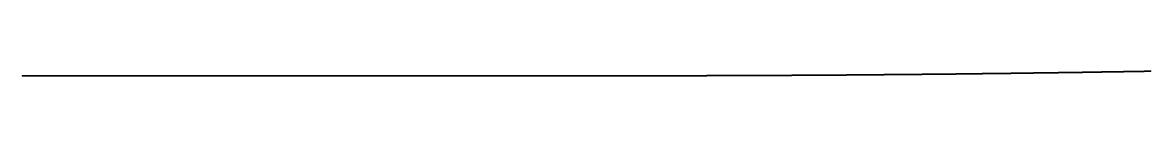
# Model space of a CAD drawing. Header units: metres. Extents: x 0 to 360, y -1 to 0.
# Drawn here: x 315 to 337.49, y -0.72 to -0.63 of the extents above; entities that cross this region are included whole.
import ezdxf

# ---------------------------------------------------------------- set-up
doc = ezdxf.new("R2010")
doc.units = ezdxf.units.M

msp = doc.modelspace()

# ---------------------------------------------------------------- linework, layer by layer
for p in [(334.445, -0.675), (334.455, -0.675), (334.465, -0.675), (334.475, -0.674), (334.485, -0.674), (334.495, -0.674), (334.505, -0.674), (334.515, -0.674), (334.525, -0.674), (334.535, -0.674), (334.545, -0.674), (334.555, -0.673), (334.565, -0.673), (334.575, -0.673), (334.585, -0.673), (334.595, -0.673), (334.605, -0.673), (334.615, -0.673), (334.625, -0.673), (334.635, -0.672), (334.645, -0.672), (334.655, -0.672), (334.665, -0.672), (334.675, -0.672), (334.685, -0.672), (334.695, -0.672), (334.705, -0.672), (334.715, -0.671), (334.725, -0.671), (334.735, -0.671), (334.745, -0.671), (334.755, -0.671), (334.765, -0.671), (334.775, -0.671), (334.785, -0.671), (334.795, -0.67), (334.805, -0.67), (334.815, -0.67), (334.825, -0.67), (334.835, -0.67), (334.845, -0.67), (334.855, -0.67), (334.865, -0.669), (334.875, -0.669), (334.885, -0.669), (334.895, -0.669), (334.905, -0.669), (334.915, -0.669), (334.925, -0.669), (334.935, -0.669), (334.945, -0.668), (334.955, -0.668), (334.965, -0.668), (334.975, -0.668), (334.985, -0.668), (334.994, -0.668), (335.004, -0.668), (335.014, -0.667), (335.024, -0.667), (335.034, -0.667), (335.044, -0.667), (335.054, -0.667), (335.064, -0.667), (335.074, -0.667), (335.084, -0.667), (335.094, -0.666), (335.104, -0.666), (335.114, -0.666), (335.124, -0.666), (335.134, -0.666), (335.144, -0.666), (335.154, -0.666), (335.164, -0.665), (335.174, -0.665), (335.184, -0.665), (335.194, -0.665), (335.204, -0.665), (335.214, -0.665), (335.224, -0.665), (335.234, -0.665), (335.244, -0.664), (335.254, -0.664), (335.264, -0.664), (335.274, -0.664), (335.284, -0.664), (335.294, -0.664), (335.304, -0.664), (335.314, -0.663), (335.324, -0.663), (335.334, -0.663), (335.344, -0.663), (335.354, -0.663), (335.364, -0.663), (335.374, -0.663), (335.384, -0.662), (335.394, -0.662), (335.404, -0.662), (335.414, -0.662), (335.424, -0.662), (335.434, -0.662), (335.444, -0.662), (335.454, -0.661), (335.464, -0.661), (335.474, -0.661), (335.484, -0.661), (335.494, -0.661), (335.504, -0.661), (335.514, -0.661), (335.524, -0.66), (335.534, -0.66), (335.544, -0.66), (335.554, -0.66), (335.564, -0.66), (335.574, -0.66), (335.584, -0.66), (335.594, -0.659), (335.604, -0.659), (335.614, -0.659), (335.624, -0.659), (335.634, -0.659), (335.644, -0.659), (335.654, -0.659), (335.664, -0.658), (335.674, -0.658), (335.684, -0.658), (335.694, -0.658), (335.704, -0.658), (335.714, -0.658), (335.724, -0.658), (335.734, -0.657), (335.744, -0.657), (335.754, -0.657), (335.764, -0.657), (335.774, -0.657), (335.784, -0.657), (335.794, -0.657), (335.804, -0.656), (335.814, -0.656), (335.824, -0.656), (335.834, -0.656), (335.844, -0.656), (335.854, -0.656), (335.864, -0.656), (335.874, -0.655), (335.884, -0.655), (335.894, -0.655), (335.904, -0.655), (335.914, -0.655), (335.924, -0.655), (335.934, -0.655), (335.944, -0.654), (335.954, -0.654), (335.964, -0.654), (335.974, -0.654), (335.984, -0.654), (335.994, -0.654), (336.004, -0.653), (336.014, -0.653), (336.024, -0.653), (336.034, -0.653), (336.044, -0.653), (336.054, -0.653), (336.064, -0.653), (336.074, -0.652), (336.084, -0.652), (336.094, -0.652), (336.104, -0.652), (336.114, -0.652), (336.124, -0.652), (336.134, -0.652), (336.144, -0.651), (336.154, -0.651), (336.164, -0.651), (336.174, -0.651), (336.184, -0.651), (336.194, -0.651), (336.204, -0.65), (336.214, -0.65), (336.224, -0.65), (336.234, -0.65), (336.244, -0.65), (336.254, -0.65), (336.264, -0.65), (336.274, -0.649), (336.284, -0.649), (336.294, -0.649), (336.304, -0.649), (336.314, -0.649), (336.324, -0.649), (336.334, -0.648), (336.344, -0.648), (336.354, -0.648), (336.364, -0.648), (336.374, -0.648), (336.384, -0.648), (336.394, -0.648), (336.404, -0.647), (336.414, -0.647), (336.424, -0.647), (336.434, -0.647), (336.444, -0.647), (336.454, -0.647), (336.464, -0.646), (336.474, -0.646), (336.484, -0.646), (336.494, -0.646), (336.504, -0.646), (336.514, -0.646), (336.524, -0.645), (336.534, -0.645), (336.544, -0.645), (336.554, -0.645), (336.564, -0.645), (336.574, -0.645), (336.584, -0.645), (336.594, -0.644), (336.604, -0.644), (336.614, -0.644), (336.624, -0.644), (336.634, -0.644), (336.644, -0.644), (336.654, -0.643), (336.664, -0.643), (336.674, -0.643), (336.684, -0.643), (336.694, -0.643), (336.704, -0.643), (336.714, -0.642), (336.723, -0.642), (336.733, -0.642), (336.743, -0.642), (336.753, -0.642), (336.763, -0.642), (336.773, -0.641), (336.783, -0.641), (336.793, -0.641), (336.803, -0.641), (336.813, -0.641), (336.823, -0.641), (336.833, -0.641), (336.843, -0.64), (336.853, -0.64), (336.863, -0.64), (336.873, -0.64), (336.883, -0.64), (336.893, -0.64), (336.903, -0.639), (336.913, -0.639), (336.923, -0.639), (336.933, -0.639), (336.943, -0.639), (336.953, -0.639), (336.963, -0.638), (336.973, -0.638), (336.983, -0.638), (336.993, -0.638), (337.003, -0.638), (337.013, -0.638), (337.023, -0.637), (337.033, -0.637), (337.043, -0.637), (337.053, -0.637), (337.063, -0.637), (337.073, -0.637), (337.083, -0.636), (337.093, -0.636), (337.103, -0.636), (337.113, -0.636), (337.123, -0.636), (337.133, -0.636), (337.143, -0.635), (337.153, -0.635), (337.163, -0.635), (337.173, -0.635), (337.183, -0.635), (337.193, -0.635), (337.203, -0.634), (337.213, -0.634), (337.223, -0.634), (337.233, -0.634), (337.243, -0.634), (337.253, -0.633), (337.263, -0.633), (337.273, -0.633), (337.283, -0.633), (337.293, -0.633), (337.303, -0.633), (337.313, -0.632), (337.323, -0.632), (337.333, -0.632), (337.343, -0.632), (337.353, -0.632), (337.363, -0.632), (337.373, -0.631), (337.383, -0.631), (337.393, -0.631), (337.403, -0.631), (337.413, -0.631), (337.423, -0.631), (337.433, -0.63), (337.443, -0.63), (337.453, -0.63), (337.463, -0.63), (337.473, -0.63), (337.483, -0.63), (337.493, -0.629), (314.997, -0.721), (315.007, -0.721), (315.017, -0.721), (315.027, -0.721), (315.037, -0.721), (315.047, -0.721), (315.057, -0.721), (315.067, -0.721), (315.077, -0.721), (315.087, -0.721), (315.097, -0.721), (315.107, -0.721), (315.117, -0.721), (315.127, -0.721), (315.137, -0.721), (315.147, -0.721), (315.157, -0.721), (315.167, -0.721), (315.177, -0.721), (315.187, -0.721), (315.197, -0.721), (315.207, -0.721), (315.217, -0.721), (315.227, -0.721), (315.237, -0.721), (315.247, -0.721), (315.257, -0.721), (315.267, -0.721), (315.277, -0.721), (315.287, -0.721), (315.297, -0.721), (315.307, -0.721), (315.317, -0.721), (315.327, -0.721), (315.337, -0.721), (315.347, -0.721), (315.357, -0.721), (315.367, -0.721), (315.377, -0.721), (315.387, -0.721), (315.397, -0.721), (315.407, -0.721), (315.417, -0.721), (315.427, -0.721), (315.437, -0.721), (315.447, -0.721), (315.457, -0.721), (315.467, -0.721), (315.477, -0.721), (315.487, -0.721), (315.497, -0.721), (315.507, -0.721), (315.517, -0.721), (315.527, -0.721), (315.537, -0.721), (315.547, -0.721), (315.557, -0.721), (315.567, -0.721), (315.577, -0.721), (315.587, -0.721), (315.597, -0.721), (315.607, -0.721), (315.617, -0.721), (315.627, -0.721), (315.637, -0.721), (315.647, -0.721), (315.657, -0.721), (315.667, -0.721), (315.677, -0.721), (315.687, -0.721), (315.697, -0.721), (315.707, -0.721), (315.717, -0.721), (315.727, -0.721), (315.737, -0.721), (315.747, -0.721), (315.757, -0.721), (315.767, -0.721), (315.777, -0.721), (315.787, -0.721), (315.797, -0.721), (315.807, -0.721), (315.817, -0.721), (315.827, -0.721), (315.837, -0.721), (315.847, -0.721), (315.857, -0.721), (315.867, -0.721), (315.877, -0.721), (315.887, -0.721), (315.897, -0.721), (315.907, -0.721), (315.917, -0.721), (315.927, -0.721), (315.937, -0.721), (315.947, -0.721), (315.957, -0.721), (315.967, -0.721), (315.977, -0.721), (315.987, -0.721), (315.997, -0.721), (316.007, -0.721), (316.017, -0.721), (316.027, -0.721), (316.037, -0.721), (316.047, -0.721), (316.057, -0.721), (316.067, -0.721), (316.077, -0.721), (316.087, -0.721), (316.097, -0.721), (316.107, -0.721), (316.117, -0.721), (316.127, -0.721), (316.137, -0.721), (316.147, -0.721), (316.157, -0.721), (316.167, -0.721), (316.177, -0.721), (316.187, -0.721), (316.197, -0.721), (316.207, -0.721), (316.217, -0.721), (316.227, -0.721), (316.237, -0.721), (316.247, -0.721), (316.257, -0.721), (316.267, -0.721), (316.277, -0.721), (316.287, -0.721), (316.297, -0.721), (316.307, -0.721), (316.317, -0.721), (316.327, -0.721), (316.337, -0.721), (316.347, -0.721), (316.357, -0.721), (316.367, -0.721), (316.377, -0.721), (316.387, -0.721), (316.397, -0.721), (316.407, -0.721), (316.417, -0.721), (316.427, -0.721), (316.437, -0.721), (316.447, -0.721), (316.457, -0.721), (316.467, -0.721), (316.477, -0.721), (316.487, -0.721), (316.497, -0.721), (316.507, -0.721), (316.517, -0.721), (316.527, -0.721), (316.537, -0.721), (316.547, -0.721), (316.557, -0.721), (316.567, -0.721), (316.577, -0.721), (316.587, -0.721), (316.597, -0.721), (316.607, -0.721), (316.617, -0.721), (316.627, -0.721), (316.637, -0.721), (316.647, -0.721), (316.657, -0.721), (316.667, -0.721), (316.677, -0.721), (316.687, -0.721), (316.697, -0.721), (316.707, -0.721), (316.717, -0.721), (316.727, -0.721), (316.737, -0.721), (316.747, -0.721), (316.757, -0.721), (316.767, -0.721), (316.777, -0.721), (316.787, -0.721), (316.797, -0.721), (316.807, -0.721), (316.817, -0.721), (316.827, -0.721), (316.837, -0.721), (316.847, -0.721), (316.857, -0.721), (316.867, -0.721), (316.877, -0.721), (316.887, -0.721), (316.897, -0.721), (316.907, -0.721), (316.917, -0.721), (316.927, -0.721), (316.937, -0.721), (316.947, -0.721), (316.957, -0.721), (316.967, -0.721), (316.977, -0.721), (316.987, -0.721), (316.997, -0.721), (317.007, -0.721), (317.017, -0.721), (317.027, -0.721), (317.037, -0.721), (317.047, -0.721), (317.057, -0.721), (317.067, -0.721), (317.077, -0.721), (317.087, -0.721), (317.097, -0.721), (317.107, -0.721), (317.117, -0.721), (317.127, -0.721), (317.137, -0.721), (317.147, -0.721), (317.157, -0.721), (317.167, -0.721), (317.177, -0.721), (317.187, -0.721), (317.197, -0.721), (317.207, -0.721), (317.217, -0.721), (317.227, -0.721), (317.237, -0.721), (317.247, -0.721), (317.257, -0.721), (317.267, -0.721), (317.277, -0.721), (317.287, -0.721), (317.297, -0.721), (317.307, -0.721), (317.317, -0.721), (317.327, -0.721), (317.337, -0.721), (317.347, -0.721), (317.357, -0.721), (317.367, -0.721), (317.377, -0.721), (317.387, -0.721), (317.397, -0.721), (317.407, -0.721), (317.417, -0.721), (317.427, -0.721), (317.437, -0.721), (317.447, -0.721), (317.457, -0.721), (317.467, -0.721), (317.477, -0.721), (317.487, -0.721), (317.497, -0.721), (317.507, -0.721), (317.517, -0.721), (317.527, -0.721), (317.537, -0.721), (317.547, -0.721), (317.557, -0.721), (317.567, -0.721), (317.577, -0.721), (317.587, -0.721), (317.597, -0.721), (317.607, -0.721), (317.617, -0.721), (317.627, -0.721), (317.637, -0.721), (317.647, -0.721), (317.657, -0.721), (317.667, -0.721), (317.677, -0.721), (317.687, -0.721), (317.697, -0.721), (317.707, -0.721), (317.717, -0.721), (317.727, -0.721), (317.737, -0.721), (317.747, -0.721), (317.757, -0.721), (317.767, -0.721), (317.777, -0.721), (317.787, -0.721), (317.797, -0.721), (317.807, -0.721), (317.817, -0.721), (317.827, -0.721), (317.837, -0.721), (317.847, -0.721), (317.857, -0.721), (317.867, -0.721), (317.877, -0.721), (317.887, -0.721), (317.897, -0.721), (317.907, -0.721), (317.917, -0.721), (317.927, -0.721), (317.937, -0.721), (317.947, -0.721), (317.957, -0.721), (317.967, -0.721), (317.977, -0.721), (317.987, -0.721), (317.997, -0.721), (318.007, -0.721), (318.017, -0.721), (318.027, -0.721), (318.037, -0.721), (318.047, -0.721), (318.057, -0.721), (318.067, -0.721), (318.077, -0.721), (318.087, -0.721), (318.097, -0.721), (318.107, -0.721), (318.117, -0.721), (318.127, -0.721), (318.137, -0.721), (318.147, -0.721), (318.157, -0.721), (318.167, -0.721), (318.177, -0.721), (318.187, -0.721), (318.197, -0.721), (318.207, -0.721), (318.217, -0.721), (318.227, -0.721), (318.237, -0.721), (318.247, -0.721), (318.257, -0.721), (318.267, -0.721), (318.277, -0.721), (318.287, -0.721), (318.297, -0.721), (318.307, -0.721), (318.317, -0.721), (318.327, -0.721), (318.337, -0.721), (318.347, -0.721), (318.357, -0.721), (318.367, -0.721), (318.377, -0.721), (318.387, -0.721), (318.397, -0.721), (318.407, -0.721), (318.417, -0.721), (318.427, -0.721), (318.437, -0.721), (318.447, -0.721), (318.457, -0.721), (318.467, -0.721), (318.477, -0.721), (318.487, -0.721), (318.497, -0.721), (318.507, -0.721), (318.517, -0.721), (318.527, -0.721), (318.537, -0.721), (318.547, -0.721), (318.557, -0.721), (318.567, -0.721), (318.577, -0.721), (318.587, -0.721), (318.597, -0.721), (318.607, -0.721), (318.617, -0.721), (318.627, -0.721), (318.637, -0.721), (318.647, -0.721), (318.657, -0.721), (318.667, -0.721), (318.677, -0.721), (318.687, -0.721), (318.697, -0.721), (318.707, -0.721), (318.717, -0.721), (318.727, -0.721), (318.737, -0.721), (318.747, -0.721), (318.757, -0.721), (318.767, -0.721), (318.777, -0.721), (318.787, -0.721), (318.797, -0.721), (318.807, -0.721), (318.817, -0.721), (318.827, -0.721), (318.837, -0.721), (318.847, -0.721), (318.857, -0.721), (318.867, -0.721), (318.877, -0.721), (318.887, -0.721), (318.897, -0.721), (318.907, -0.721), (318.917, -0.721), (318.927, -0.721), (318.937, -0.721), (318.947, -0.721), (318.957, -0.721), (318.967, -0.721), (318.977, -0.721), (318.987, -0.721), (318.997, -0.721), (319.007, -0.721), (319.017, -0.721), (319.027, -0.721), (319.037, -0.721), (319.047, -0.721), (319.057, -0.721), (319.067, -0.721), (319.077, -0.721), (319.087, -0.721), (319.097, -0.721), (319.107, -0.721), (319.117, -0.721), (319.127, -0.721), (319.137, -0.721), (319.147, -0.721), (319.157, -0.721), (319.167, -0.721), (319.177, -0.721), (319.187, -0.721), (319.197, -0.721), (319.207, -0.721), (319.217, -0.721), (319.227, -0.721), (319.237, -0.721), (319.247, -0.721), (319.257, -0.721), (319.267, -0.721), (319.277, -0.721), (319.287, -0.721), (319.297, -0.721), (319.307, -0.721), (319.317, -0.721), (319.327, -0.721), (319.337, -0.721), (319.347, -0.721), (319.357, -0.721), (319.367, -0.721), (319.377, -0.721), (319.387, -0.721), (319.397, -0.721), (319.407, -0.721), (319.417, -0.721), (319.427, -0.721), (319.437, -0.721), (319.447, -0.721), (319.457, -0.721), (319.467, -0.721), (319.477, -0.721), (319.487, -0.721), (319.497, -0.721), (319.507, -0.721), (319.517, -0.721), (319.527, -0.721), (319.537, -0.721), (319.547, -0.721), (319.557, -0.721), (319.567, -0.721), (319.577, -0.721), (319.587, -0.721), (319.597, -0.721), (319.607, -0.721), (319.617, -0.721), (319.627, -0.721), (319.637, -0.721), (319.647, -0.721), (319.657, -0.721), (319.667, -0.721), (319.677, -0.721), (319.687, -0.721), (319.697, -0.721), (319.707, -0.721), (319.717, -0.721), (319.727, -0.721), (319.737, -0.721), (319.747, -0.721), (319.757, -0.721), (319.767, -0.721), (319.777, -0.721), (319.787, -0.721), (319.797, -0.721), (319.807, -0.721), (319.817, -0.721), (319.827, -0.721), (319.837, -0.721), (319.847, -0.721), (319.857, -0.721), (319.867, -0.721), (319.877, -0.721), (319.887, -0.721), (319.897, -0.721), (319.907, -0.721), (319.917, -0.721), (319.927, -0.721), (319.937, -0.721), (319.947, -0.721), (319.957, -0.721), (319.967, -0.721), (319.977, -0.721), (319.987, -0.721), (319.997, -0.721), (320.007, -0.721), (320.017, -0.721), (320.027, -0.721), (320.037, -0.721), (320.047, -0.721), (320.057, -0.721), (320.067, -0.721), (320.077, -0.721), (320.087, -0.721), (320.097, -0.721), (320.107, -0.721), (320.117, -0.721), (320.127, -0.721), (320.137, -0.721), (320.147, -0.721), (320.157, -0.721), (320.167, -0.721), (320.177, -0.721), (320.187, -0.721), (320.197, -0.721), (320.207, -0.721), (320.217, -0.721), (320.227, -0.721), (320.237, -0.721), (320.247, -0.721), (320.257, -0.721), (320.267, -0.721), (320.277, -0.721), (320.287, -0.721), (320.297, -0.721), (320.307, -0.721), (320.317, -0.721), (320.327, -0.721), (320.337, -0.721), (320.347, -0.721), (320.357, -0.721), (320.367, -0.721), (320.377, -0.721), (320.387, -0.721), (320.397, -0.721), (320.407, -0.721), (320.417, -0.721), (320.427, -0.721), (320.437, -0.721), (320.447, -0.721), (320.457, -0.721), (320.467, -0.721), (320.477, -0.721), (320.487, -0.721), (320.497, -0.721), (320.507, -0.721), (320.517, -0.721), (320.527, -0.721), (320.537, -0.721), (320.547, -0.721), (320.557, -0.721), (320.567, -0.721), (320.577, -0.721), (320.587, -0.721), (320.597, -0.721), (320.607, -0.721), (320.617, -0.721), (320.627, -0.721), (320.637, -0.721), (320.647, -0.721), (320.657, -0.721), (320.667, -0.721), (320.677, -0.721), (320.687, -0.721), (320.697, -0.721), (320.707, -0.721), (320.717, -0.721), (320.727, -0.721), (320.737, -0.721), (320.747, -0.721), (320.757, -0.721), (320.767, -0.721), (320.777, -0.721), (320.787, -0.721), (320.797, -0.721), (320.807, -0.721), (320.817, -0.721), (320.827, -0.721), (320.837, -0.721), (320.847, -0.721), (320.857, -0.721), (320.867, -0.721), (320.877, -0.721), (320.887, -0.721), (320.897, -0.721), (320.907, -0.721), (320.917, -0.721), (320.927, -0.721), (320.937, -0.721), (320.947, -0.721), (320.957, -0.721), (320.967, -0.721), (320.977, -0.721), (320.987, -0.721), (320.997, -0.721), (321.007, -0.721), (321.017, -0.721), (321.027, -0.721), (321.037, -0.721), (321.047, -0.721), (321.057, -0.721), (321.067, -0.721), (321.077, -0.721), (321.087, -0.721), (321.097, -0.721), (321.107, -0.721), (321.117, -0.721), (321.127, -0.721), (321.137, -0.721), (321.147, -0.721), (321.157, -0.721), (321.167, -0.721), (321.177, -0.721), (321.187, -0.721), (321.197, -0.721), (321.207, -0.721), (321.217, -0.721), (321.227, -0.721), (321.237, -0.721), (321.247, -0.721), (321.257, -0.721), (321.267, -0.721), (321.277, -0.721), (321.287, -0.721), (321.297, -0.721), (321.307, -0.721), (321.317, -0.721), (321.327, -0.721), (321.337, -0.721), (321.347, -0.721), (321.357, -0.721), (321.367, -0.721), (321.377, -0.721), (321.387, -0.721), (321.397, -0.721), (321.407, -0.721), (321.417, -0.721), (321.427, -0.721), (321.437, -0.721), (321.447, -0.721), (321.457, -0.721), (321.467, -0.721), (321.477, -0.721), (321.487, -0.721), (321.497, -0.721), (321.507, -0.721), (321.517, -0.721), (321.527, -0.721), (321.537, -0.721), (321.547, -0.721), (321.557, -0.721), (321.567, -0.721), (321.577, -0.721), (321.587, -0.721), (321.597, -0.721), (321.607, -0.721), (321.617, -0.721), (321.627, -0.721), (321.637, -0.721), (321.647, -0.721), (321.657, -0.721), (321.667, -0.721), (321.677, -0.721), (321.687, -0.721), (321.697, -0.721), (321.707, -0.721), (321.717, -0.721), (321.727, -0.721), (321.737, -0.721), (321.747, -0.721), (321.757, -0.721), (321.767, -0.721), (321.777, -0.721), (321.787, -0.721), (321.797, -0.721), (321.807, -0.721), (321.817, -0.721), (321.827, -0.721), (321.837, -0.721), (321.847, -0.721), (321.857, -0.721), (321.867, -0.721), (321.877, -0.721), (321.887, -0.721), (321.897, -0.721), (321.907, -0.721), (321.917, -0.721), (321.927, -0.721), (321.937, -0.721), (321.947, -0.721), (321.957, -0.721), (321.967, -0.721), (321.977, -0.721), (321.987, -0.721), (321.997, -0.721), (322.007, -0.721), (322.017, -0.721), (322.027, -0.721), (322.037, -0.721), (322.047, -0.721), (322.057, -0.721), (322.067, -0.721), (322.077, -0.721), (322.087, -0.721), (322.097, -0.721), (322.107, -0.721), (322.117, -0.721), (322.127, -0.721), (322.137, -0.721), (322.147, -0.721), (322.157, -0.721), (322.167, -0.721), (322.177, -0.721), (322.187, -0.721), (322.197, -0.721), (322.207, -0.721), (322.217, -0.721), (322.227, -0.721), (322.237, -0.721), (322.247, -0.721), (322.257, -0.721), (322.267, -0.721), (322.277, -0.721), (322.287, -0.721), (322.297, -0.721), (322.307, -0.721), (322.317, -0.721), (322.327, -0.721), (322.337, -0.721), (322.347, -0.721), (322.357, -0.721), (322.367, -0.721), (322.377, -0.721), (322.387, -0.721), (322.397, -0.721), (322.407, -0.721), (322.417, -0.721), (322.427, -0.721), (322.437, -0.721), (322.447, -0.721), (322.457, -0.721), (322.467, -0.721), (322.477, -0.721), (322.487, -0.721), (322.497, -0.721), (322.507, -0.721), (322.517, -0.721), (322.527, -0.721), (322.537, -0.721), (322.547, -0.721), (322.557, -0.721), (322.567, -0.721), (322.577, -0.721), (322.587, -0.721), (322.597, -0.721), (322.607, -0.721), (322.617, -0.721), (322.627, -0.721), (322.637, -0.721), (322.647, -0.721), (322.657, -0.721), (322.667, -0.721), (322.677, -0.721), (322.687, -0.721), (322.697, -0.721), (322.707, -0.721), (322.717, -0.721), (322.727, -0.721), (322.737, -0.721), (322.747, -0.721), (322.757, -0.721), (322.767, -0.721), (322.777, -0.721), (322.787, -0.721), (322.797, -0.721), (322.807, -0.721), (322.817, -0.721), (322.827, -0.721), (322.837, -0.721), (322.847, -0.721), (322.857, -0.721), (322.867, -0.721), (322.877, -0.721), (322.887, -0.721), (322.897, -0.721), (322.907, -0.721), (322.917, -0.721), (322.927, -0.721), (322.937, -0.721), (322.947, -0.721), (322.957, -0.721), (322.967, -0.721), (322.977, -0.721), (322.987, -0.721), (322.997, -0.721), (323.007, -0.721), (323.017, -0.721), (323.027, -0.721), (323.037, -0.721), (323.047, -0.721), (323.057, -0.721), (323.067, -0.721), (323.077, -0.721), (323.087, -0.721), (323.097, -0.721), (323.107, -0.721), (323.117, -0.721), (323.127, -0.721), (323.137, -0.721), (323.147, -0.721), (323.157, -0.721), (323.167, -0.721), (323.177, -0.721), (323.187, -0.721), (323.197, -0.721), (323.207, -0.721), (323.217, -0.721), (323.227, -0.721), (323.237, -0.721), (323.247, -0.721), (323.257, -0.721), (323.267, -0.721), (323.277, -0.721), (323.287, -0.721), (323.297, -0.721), (323.307, -0.721), (323.317, -0.721), (323.327, -0.721), (323.337, -0.721), (323.347, -0.721), (323.357, -0.721), (323.367, -0.721), (323.377, -0.721), (323.387, -0.721), (323.397, -0.721), (323.407, -0.721), (323.417, -0.721), (323.427, -0.721), (323.437, -0.721), (323.447, -0.721), (323.457, -0.721), (323.467, -0.721), (323.477, -0.721), (323.487, -0.721), (323.497, -0.721), (323.507, -0.721), (323.517, -0.721), (323.527, -0.721), (323.537, -0.721), (323.547, -0.721), (323.557, -0.721), (323.567, -0.721), (323.577, -0.721), (323.587, -0.721), (323.597, -0.721), (323.607, -0.721), (323.617, -0.721), (323.627, -0.721), (323.637, -0.721), (323.647, -0.721), (323.657, -0.721), (323.667, -0.721), (323.677, -0.721), (323.687, -0.721), (323.697, -0.721), (323.707, -0.721), (323.717, -0.721), (323.727, -0.721), (323.737, -0.721), (323.747, -0.721), (323.757, -0.721), (323.767, -0.721), (323.777, -0.721), (323.787, -0.721), (323.797, -0.721), (323.807, -0.721), (323.817, -0.721), (323.827, -0.721), (323.837, -0.721), (323.847, -0.721), (323.857, -0.721), (323.867, -0.721), (323.877, -0.721), (323.887, -0.721), (323.897, -0.721), (323.907, -0.721), (323.917, -0.721), (323.927, -0.721), (323.937, -0.721), (323.947, -0.721), (323.957, -0.721), (323.967, -0.721), (323.977, -0.721), (323.987, -0.721), (323.997, -0.721), (324.007, -0.721), (324.017, -0.721), (324.027, -0.721), (324.037, -0.721), (324.047, -0.721), (324.057, -0.721), (324.067, -0.721), (324.077, -0.721), (324.087, -0.721), (324.097, -0.721), (324.107, -0.721), (324.117, -0.721), (324.127, -0.721), (324.137, -0.721), (324.147, -0.721), (324.157, -0.721), (324.167, -0.721), (324.177, -0.721), (324.187, -0.721), (324.197, -0.721), (324.207, -0.721), (324.217, -0.721), (324.227, -0.721), (324.237, -0.721), (324.247, -0.721), (324.257, -0.721), (324.267, -0.721), (324.277, -0.721), (324.287, -0.721), (324.297, -0.721), (324.307, -0.721), (324.317, -0.721), (324.327, -0.721), (324.337, -0.721), (324.347, -0.721), (324.357, -0.721), (324.367, -0.721), (324.377, -0.721), (324.387, -0.721), (324.397, -0.721), (324.407, -0.721), (324.417, -0.721), (324.427, -0.721), (324.437, -0.721), (324.447, -0.721), (324.457, -0.721), (324.467, -0.721), (324.477, -0.721), (324.487, -0.721), (324.497, -0.721), (324.507, -0.721), (324.517, -0.721), (324.527, -0.721), (324.537, -0.721), (324.547, -0.721), (324.557, -0.721), (324.567, -0.721), (324.577, -0.721), (324.587, -0.721), (324.597, -0.721), (324.607, -0.721), (324.617, -0.721), (324.627, -0.721), (324.637, -0.721), (324.647, -0.721), (324.657, -0.721), (324.667, -0.721), (324.677, -0.721), (324.687, -0.721), (324.697, -0.721), (324.707, -0.721), (324.717, -0.721), (324.727, -0.721), (324.737, -0.721), (324.747, -0.721), (324.757, -0.721), (324.767, -0.721), (324.777, -0.721), (324.787, -0.721), (324.797, -0.721), (324.807, -0.721), (324.817, -0.721), (324.827, -0.721), (324.837, -0.721), (324.847, -0.721), (324.857, -0.721), (324.867, -0.721), (324.877, -0.721), (324.887, -0.721), (324.897, -0.721), (324.907, -0.721), (324.917, -0.721), (324.927, -0.721), (324.937, -0.721), (324.947, -0.721), (324.957, -0.721), (324.967, -0.721), (324.977, -0.721), (324.987, -0.721), (324.997, -0.721), (325.007, -0.721), (325.017, -0.721), (325.027, -0.721), (325.037, -0.721), (325.047, -0.721), (325.057, -0.721), (325.067, -0.721), (325.077, -0.721), (325.087, -0.721), (325.097, -0.721), (325.107, -0.721), (325.117, -0.721), (325.127, -0.721), (325.137, -0.721), (325.147, -0.721), (325.157, -0.721), (325.167, -0.721), (325.177, -0.721), (325.187, -0.721), (325.197, -0.721), (325.207, -0.721), (325.217, -0.721), (325.227, -0.721), (325.237, -0.721), (325.247, -0.721), (325.257, -0.721), (325.267, -0.721), (325.277, -0.721), (325.287, -0.721), (325.297, -0.721), (325.307, -0.721), (325.317, -0.721), (325.327, -0.721), (325.337, -0.721), (325.347, -0.721), (325.357, -0.721), (325.367, -0.721), (325.377, -0.721), (325.387, -0.721), (325.397, -0.721), (325.407, -0.721), (325.417, -0.721), (325.427, -0.721), (325.437, -0.721), (325.447, -0.721), (325.457, -0.721), (325.467, -0.721), (325.477, -0.721), (325.487, -0.721), (325.497, -0.721), (325.507, -0.721), (325.517, -0.721), (325.527, -0.721), (325.537, -0.721), (325.547, -0.721), (325.557, -0.721), (325.567, -0.721), (325.577, -0.721), (325.587, -0.721), (325.597, -0.721), (325.607, -0.721), (325.617, -0.721), (325.627, -0.721), (325.637, -0.721), (325.647, -0.721), (325.657, -0.721), (325.667, -0.721), (325.677, -0.721), (325.687, -0.721), (325.697, -0.721), (325.707, -0.721), (325.717, -0.721), (325.727, -0.721), (325.737, -0.721), (325.747, -0.721), (325.757, -0.721), (325.767, -0.721), (325.777, -0.721), (325.787, -0.721), (325.797, -0.721), (325.807, -0.721), (325.817, -0.721), (325.827, -0.721), (325.837, -0.721), (325.847, -0.721), (325.857, -0.721), (325.867, -0.721), (325.877, -0.721), (325.887, -0.721), (325.897, -0.721), (325.907, -0.721), (325.917, -0.721), (325.927, -0.721), (325.937, -0.721), (325.947, -0.721), (325.957, -0.721), (325.967, -0.721), (325.977, -0.721), (325.987, -0.721), (325.997, -0.721), (326.007, -0.721), (326.017, -0.721), (326.027, -0.721), (326.037, -0.721), (326.047, -0.721), (326.057, -0.721), (326.067, -0.721), (326.077, -0.721), (326.087, -0.721), (326.097, -0.721), (326.107, -0.721), (326.117, -0.721), (326.127, -0.721), (326.137, -0.721), (326.147, -0.721), (326.157, -0.721), (326.167, -0.721), (326.177, -0.721), (326.187, -0.721), (326.197, -0.721), (326.207, -0.721), (326.217, -0.721), (326.227, -0.721), (326.237, -0.721), (326.247, -0.721), (326.257, -0.721), (326.267, -0.721), (326.277, -0.721), (326.287, -0.721), (326.297, -0.721), (326.307, -0.721), (326.317, -0.721), (326.327, -0.721), (326.337, -0.721), (326.347, -0.721), (326.357, -0.721), (326.367, -0.721), (326.377, -0.721), (326.387, -0.721), (326.397, -0.721), (326.407, -0.721), (326.417, -0.721), (326.427, -0.721), (326.437, -0.721), (326.447, -0.721), (326.457, -0.721), (326.467, -0.721), (326.477, -0.721), (326.487, -0.721), (326.497, -0.721), (326.507, -0.721), (326.517, -0.721), (326.527, -0.721), (326.537, -0.721), (326.547, -0.721), (326.557, -0.721), (326.567, -0.721), (326.577, -0.721), (326.587, -0.721), (326.597, -0.721), (326.607, -0.721), (326.617, -0.721), (326.627, -0.721), (326.637, -0.721), (326.647, -0.721), (326.657, -0.721), (326.667, -0.721), (326.677, -0.721), (326.687, -0.721), (326.697, -0.721), (326.707, -0.721), (326.717, -0.721), (326.727, -0.721), (326.737, -0.721), (326.747, -0.721), (326.757, -0.721), (326.767, -0.721), (326.777, -0.721), (326.787, -0.721), (326.797, -0.721), (326.807, -0.721), (326.817, -0.721), (326.827, -0.721), (326.837, -0.721), (326.847, -0.721), (326.857, -0.721), (326.867, -0.721), (326.877, -0.721), (326.887, -0.721), (326.897, -0.721), (326.907, -0.721), (326.917, -0.721), (326.927, -0.721), (326.937, -0.721), (326.947, -0.721), (326.957, -0.721), (326.967, -0.721), (326.977, -0.721), (326.987, -0.721), (326.997, -0.721), (327.007, -0.721), (327.017, -0.721), (327.027, -0.721), (327.037, -0.721), (327.047, -0.721), (327.057, -0.721), (327.067, -0.721), (327.077, -0.721), (327.087, -0.721), (327.097, -0.721), (327.107, -0.721), (327.117, -0.721), (327.127, -0.721), (327.137, -0.721), (327.147, -0.721), (327.157, -0.721), (327.167, -0.721), (327.177, -0.721), (327.187, -0.721), (327.197, -0.721), (327.207, -0.721), (327.217, -0.721), (327.227, -0.721), (327.237, -0.721), (327.247, -0.721), (327.257, -0.721), (327.267, -0.721), (327.277, -0.721), (327.287, -0.721), (327.297, -0.721), (327.307, -0.721), (327.317, -0.721), (327.327, -0.721), (327.337, -0.721), (327.347, -0.721), (327.357, -0.721), (327.367, -0.721), (327.377, -0.721), (327.387, -0.721), (327.397, -0.721), (327.407, -0.721), (327.417, -0.721), (327.427, -0.721), (327.437, -0.721), (327.447, -0.721), (327.457, -0.721), (327.467, -0.721), (327.477, -0.721), (327.487, -0.721), (327.497, -0.721), (327.507, -0.721), (327.517, -0.721), (327.527, -0.721), (327.537, -0.72), (327.547, -0.72), (327.557, -0.72), (327.567, -0.72), (327.577, -0.72), (327.587, -0.72), (327.596, -0.72), (327.606, -0.72), (327.616, -0.72), (327.626, -0.72), (327.636, -0.72), (327.646, -0.72), (327.656, -0.72), (327.666, -0.72), (327.676, -0.72), (327.686, -0.72), (327.696, -0.72), (327.706, -0.72), (327.716, -0.72), (327.726, -0.72), (327.736, -0.72), (327.746, -0.72), (327.756, -0.72), (327.766, -0.72), (327.776, -0.72), (327.786, -0.72), (327.796, -0.72), (327.806, -0.72), (327.816, -0.72), (327.826, -0.72), (327.836, -0.72), (327.846, -0.72), (327.856, -0.72), (327.866, -0.72), (327.876, -0.72), (327.886, -0.72), (327.896, -0.72), (327.906, -0.72), (327.916, -0.72), (327.926, -0.72), (327.936, -0.72), (327.946, -0.72), (327.956, -0.72), (327.966, -0.72), (327.976, -0.72), (327.986, -0.72), (327.996, -0.72), (328.006, -0.72), (328.016, -0.72), (328.026, -0.72), (328.036, -0.72), (328.046, -0.72), (328.056, -0.72), (328.066, -0.72), (328.076, -0.72), (328.086, -0.72), (328.096, -0.72), (328.106, -0.72), (328.116, -0.72), (328.126, -0.72), (328.136, -0.72), (328.146, -0.72), (328.156, -0.72), (328.166, -0.72), (328.176, -0.72), (328.186, -0.72), (328.196, -0.72), (328.206, -0.72), (328.216, -0.719), (328.226, -0.719), (328.236, -0.719), (328.246, -0.719), (328.256, -0.719), (328.266, -0.719), (328.276, -0.719), (328.286, -0.719), (328.296, -0.719), (328.306, -0.719), (328.316, -0.719), (328.326, -0.719), (328.336, -0.719), (328.346, -0.719), (328.356, -0.719), (328.366, -0.719), (328.376, -0.719), (328.386, -0.719), (328.396, -0.719), (328.406, -0.719), (328.416, -0.719), (328.426, -0.719), (328.436, -0.719), (328.446, -0.719), (328.456, -0.719), (328.466, -0.719), (328.476, -0.719), (328.486, -0.719), (328.496, -0.719), (328.506, -0.719), (328.516, -0.719), (328.526, -0.719), (328.536, -0.719), (328.546, -0.719), (328.556, -0.719), (328.566, -0.719), (328.576, -0.719), (328.586, -0.719), (328.596, -0.719), (328.606, -0.719), (328.616, -0.719), (328.626, -0.719), (328.636, -0.719), (328.646, -0.718), (328.656, -0.718), (328.666, -0.718), (328.676, -0.718), (328.686, -0.718), (328.696, -0.718), (328.706, -0.718), (328.716, -0.718), (328.726, -0.718), (328.736, -0.718), (328.746, -0.718), (328.756, -0.718), (328.766, -0.718), (328.776, -0.718), (328.786, -0.718), (328.796, -0.718), (328.806, -0.718), (328.816, -0.718), (328.826, -0.718), (328.836, -0.718), (328.846, -0.718), (328.856, -0.718), (328.866, -0.718), (328.876, -0.718), (328.886, -0.718), (328.896, -0.718), (328.906, -0.718), (328.916, -0.718), (328.926, -0.718), (328.936, -0.718), (328.946, -0.718), (328.956, -0.718), (328.966, -0.718), (328.976, -0.718), (328.986, -0.717), (328.996, -0.717), (329.006, -0.717), (329.016, -0.717), (329.026, -0.717), (329.036, -0.717), (329.046, -0.717), (329.056, -0.717), (329.066, -0.717), (329.076, -0.717), (329.086, -0.717), (329.096, -0.717), (329.106, -0.717), (329.116, -0.717), (329.126, -0.717), (329.136, -0.717), (329.146, -0.717), (329.156, -0.717), (329.166, -0.717), (329.176, -0.717), (329.186, -0.717), (329.196, -0.717), (329.206, -0.717), (329.216, -0.717), (329.226, -0.717), (329.236, -0.717), (329.246, -0.717), (329.256, -0.717), (329.266, -0.716), (329.276, -0.716), (329.286, -0.716), (329.296, -0.716), (329.306, -0.716), (329.316, -0.716), (329.326, -0.716), (329.336, -0.716), (329.346, -0.716), (329.356, -0.716), (329.366, -0.716), (329.376, -0.716), (329.386, -0.716), (329.396, -0.716), (329.406, -0.716), (329.416, -0.716), (329.426, -0.716), (329.436, -0.716), (329.446, -0.716), (329.456, -0.716), (329.466, -0.716), (329.476, -0.716), (329.486, -0.716), (329.496, -0.716), (329.506, -0.716), (329.516, -0.716), (329.526, -0.715), (329.536, -0.715), (329.546, -0.715), (329.556, -0.715), (329.566, -0.715), (329.576, -0.715), (329.586, -0.715), (329.596, -0.715), (329.606, -0.715), (329.616, -0.715), (329.626, -0.715), (329.636, -0.715), (329.646, -0.715), (329.656, -0.715), (329.666, -0.715), (329.676, -0.715), (329.686, -0.715), (329.696, -0.715), (329.706, -0.715), (329.716, -0.715), (329.726, -0.715), (329.736, -0.715), (329.746, -0.715), (329.756, -0.714), (329.766, -0.714), (329.776, -0.714), (329.786, -0.714), (329.796, -0.714), (329.806, -0.714), (329.816, -0.714), (329.826, -0.714), (329.836, -0.714), (329.846, -0.714), (329.856, -0.714), (329.866, -0.714), (329.876, -0.714), (329.886, -0.714), (329.896, -0.714), (329.906, -0.714), (329.916, -0.714), (329.926, -0.714), (329.936, -0.714), (329.946, -0.714), (329.956, -0.714), (329.966, -0.713), (329.976, -0.713), (329.986, -0.713), (329.996, -0.713), (330.006, -0.713), (330.016, -0.713), (330.026, -0.713), (330.036, -0.713), (330.046, -0.713), (330.056, -0.713), (330.066, -0.713), (330.076, -0.713), (330.086, -0.713), (330.096, -0.713), (330.106, -0.713), (330.116, -0.713), (330.126, -0.713), (330.136, -0.713), (330.146, -0.713), (330.156, -0.713), (330.166, -0.712), (330.176, -0.712), (330.186, -0.712), (330.196, -0.712), (330.206, -0.712), (330.216, -0.712), (330.226, -0.712), (330.236, -0.712), (330.246, -0.712), (330.256, -0.712), (330.266, -0.712), (330.276, -0.712), (330.286, -0.712), (330.296, -0.712), (330.306, -0.712), (330.316, -0.712), (330.326, -0.712), (330.336, -0.712), (330.346, -0.711), (330.356, -0.711), (330.366, -0.711), (330.376, -0.711), (330.386, -0.711), (330.396, -0.711), (330.406, -0.711), (330.416, -0.711), (330.426, -0.711), (330.436, -0.711), (330.446, -0.711), (330.456, -0.711), (330.466, -0.711), (330.476, -0.711), (330.486, -0.711), (330.496, -0.711), (330.506, -0.711), (330.516, -0.711), (330.526, -0.71), (330.536, -0.71), (330.546, -0.71), (330.556, -0.71), (330.566, -0.71), (330.576, -0.71), (330.586, -0.71), (330.596, -0.71), (330.606, -0.71), (330.616, -0.71), (330.626, -0.71), (330.636, -0.71), (330.646, -0.71), (330.656, -0.71), (330.666, -0.71), (330.676, -0.71), (330.686, -0.71), (330.696, -0.709), (330.706, -0.709), (330.716, -0.709), (330.726, -0.709), (330.736, -0.709), (330.746, -0.709), (330.756, -0.709), (330.766, -0.709), (330.776, -0.709), (330.786, -0.709), (330.796, -0.709), (330.806, -0.709), (330.816, -0.709), (330.826, -0.709), (330.836, -0.709), (330.846, -0.709), (330.856, -0.708), (330.866, -0.708), (330.876, -0.708), (330.886, -0.708), (330.896, -0.708), (330.906, -0.708), (330.916, -0.708), (330.926, -0.708), (330.936, -0.708), (330.946, -0.708), (330.956, -0.708), (330.966, -0.708), (330.976, -0.708), (330.986, -0.708), (330.996, -0.708), (331.006, -0.707), (331.016, -0.707), (331.026, -0.707), (331.036, -0.707), (331.046, -0.707), (331.056, -0.707), (331.066, -0.707), (331.076, -0.707), (331.086, -0.707), (331.096, -0.707), (331.106, -0.707), (331.116, -0.707), (331.126, -0.707), (331.136, -0.707), (331.146, -0.707), (331.156, -0.706), (331.166, -0.706), (331.176, -0.706), (331.186, -0.706), (331.196, -0.706), (331.206, -0.706), (331.216, -0.706), (331.226, -0.706), (331.236, -0.706), (331.246, -0.706), (331.256, -0.706), (331.266, -0.706), (331.276, -0.706), (331.286, -0.706), (331.296, -0.705), (331.306, -0.705), (331.316, -0.705), (331.326, -0.705), (331.336, -0.705), (331.346, -0.705), (331.356, -0.705), (331.366, -0.705), (331.376, -0.705), (331.386, -0.705), (331.396, -0.705), (331.406, -0.705), (331.416, -0.705), (331.426, -0.705), (331.436, -0.704), (331.446, -0.704), (331.456, -0.704), (331.466, -0.704), (331.476, -0.704), (331.486, -0.704), (331.496, -0.704), (331.506, -0.704), (331.516, -0.704), (331.526, -0.704), (331.536, -0.704), (331.546, -0.704), (331.556, -0.704), (331.566, -0.704), (331.576, -0.703), (331.586, -0.703), (331.596, -0.703), (331.606, -0.703), (331.616, -0.703), (331.626, -0.703), (331.636, -0.703), (331.646, -0.703), (331.656, -0.703), (331.666, -0.703), (331.676, -0.703), (331.686, -0.703), (331.696, -0.703), (331.706, -0.702), (331.716, -0.702), (331.726, -0.702), (331.736, -0.702), (331.746, -0.702), (331.756, -0.702), (331.766, -0.702), (331.776, -0.702), (331.786, -0.702), (331.796, -0.702), (331.806, -0.702), (331.816, -0.702), (331.826, -0.701), (331.836, -0.701), (331.846, -0.701), (331.856, -0.701), (331.866, -0.701), (331.876, -0.701), (331.886, -0.701), (331.896, -0.701), (331.906, -0.701), (331.916, -0.701), (331.926, -0.701), (331.936, -0.701), (331.946, -0.701), (331.956, -0.7), (331.966, -0.7), (331.976, -0.7), (331.986, -0.7), (331.996, -0.7), (332.006, -0.7), (332.016, -0.7), (332.026, -0.7), (332.036, -0.7), (332.046, -0.7), (332.056, -0.7), (332.066, -0.7), (332.076, -0.699), (332.086, -0.699), (332.096, -0.699), (332.106, -0.699), (332.116, -0.699), (332.126, -0.699), (332.136, -0.699), (332.146, -0.699), (332.156, -0.699), (332.166, -0.699), (332.176, -0.699), (332.186, -0.698), (332.196, -0.698), (332.206, -0.698), (332.216, -0.698), (332.226, -0.698), (332.236, -0.698), (332.246, -0.698), (332.256, -0.698), (332.266, -0.698), (332.276, -0.698), (332.286, -0.698), (332.296, -0.698), (332.306, -0.697), (332.316, -0.697), (332.326, -0.697), (332.336, -0.697), (332.346, -0.697), (332.356, -0.697), (332.366, -0.697), (332.376, -0.697), (332.386, -0.697), (332.396, -0.697), (332.406, -0.697), (332.416, -0.696), (332.426, -0.696), (332.436, -0.696), (332.446, -0.696), (332.456, -0.696), (332.466, -0.696), (332.475, -0.696), (332.485, -0.696), (332.495, -0.696), (332.505, -0.696), (332.515, -0.696), (332.525, -0.695), (332.535, -0.695), (332.545, -0.695), (332.555, -0.695), (332.565, -0.695), (332.575, -0.695), (332.585, -0.695), (332.595, -0.695), (332.605, -0.695), (332.615, -0.695), (332.625, -0.695), (332.635, -0.694), (332.645, -0.694), (332.655, -0.694), (332.665, -0.694), (332.675, -0.694), (332.685, -0.694), (332.695, -0.694), (332.705, -0.694), (332.715, -0.694), (332.725, -0.694), (332.735, -0.694), (332.745, -0.693), (332.755, -0.693), (332.765, -0.693), (332.775, -0.693), (332.785, -0.693), (332.795, -0.693), (332.805, -0.693), (332.815, -0.693), (332.825, -0.693), (332.835, -0.693), (332.845, -0.692), (332.855, -0.692), (332.865, -0.692), (332.875, -0.692), (332.885, -0.692), (332.895, -0.692), (332.905, -0.692), (332.915, -0.692), (332.925, -0.692), (332.935, -0.692), (332.945, -0.691), (332.955, -0.691), (332.965, -0.691), (332.975, -0.691), (332.985, -0.691), (332.995, -0.691), (333.005, -0.691), (333.015, -0.691), (333.025, -0.691), (333.035, -0.691), (333.045, -0.69), (333.055, -0.69), (333.065, -0.69), (333.075, -0.69), (333.085, -0.69), (333.095, -0.69), (333.105, -0.69), (333.115, -0.69), (333.125, -0.69), (333.135, -0.69), (333.145, -0.689), (333.155, -0.689), (333.165, -0.689), (333.175, -0.689), (333.185, -0.689), (333.195, -0.689), (333.205, -0.689), (333.215, -0.689), (333.225, -0.689), (333.235, -0.689), (333.245, -0.688), (333.255, -0.688), (333.265, -0.688), (333.275, -0.688), (333.285, -0.688), (333.295, -0.688), (333.305, -0.688), (333.315, -0.688), (333.325, -0.688), (333.335, -0.688), (333.345, -0.687), (333.355, -0.687), (333.365, -0.687), (333.375, -0.687), (333.385, -0.687), (333.395, -0.687), (333.405, -0.687), (333.415, -0.687), (333.425, -0.687), (333.435, -0.686), (333.445, -0.686), (333.455, -0.686), (333.465, -0.686), (333.475, -0.686), (333.485, -0.686), (333.495, -0.686), (333.505, -0.686), (333.515, -0.686), (333.525, -0.685), (333.535, -0.685), (333.545, -0.685), (333.555, -0.685), (333.565, -0.685), (333.575, -0.685), (333.585, -0.685), (333.595, -0.685), (333.605, -0.685), (333.615, -0.684), (333.625, -0.684), (333.635, -0.684), (333.645, -0.684), (333.655, -0.684), (333.665, -0.684), (333.675, -0.684), (333.685, -0.684), (333.695, -0.684), (333.705, -0.683), (333.715, -0.683), (333.725, -0.683), (333.735, -0.683), (333.745, -0.683), (333.755, -0.683), (333.765, -0.683), (333.775, -0.683), (333.785, -0.683), (333.795, -0.682), (333.805, -0.682), (333.815, -0.682), (333.825, -0.682), (333.835, -0.682), (333.845, -0.682), (333.855, -0.682), (333.865, -0.682), (333.875, -0.682), (333.885, -0.681), (333.895, -0.681), (333.905, -0.681), (333.915, -0.681), (333.925, -0.681), (333.935, -0.681), (333.945, -0.681), (333.955, -0.681), (333.965, -0.681), (333.975, -0.68), (333.985, -0.68), (333.995, -0.68), (334.005, -0.68), (334.015, -0.68), (334.025, -0.68), (334.035, -0.68), (334.045, -0.68), (334.055, -0.68), (334.065, -0.679), (334.075, -0.679), (334.085, -0.679), (334.095, -0.679), (334.105, -0.679), (334.115, -0.679), (334.125, -0.679), (334.135, -0.679), (334.145, -0.678), (334.155, -0.678), (334.165, -0.678), (334.175, -0.678), (334.185, -0.678), (334.195, -0.678), (334.205, -0.678), (334.215, -0.678), (334.225, -0.677), (334.235, -0.677), (334.245, -0.677), (334.255, -0.677), (334.265, -0.677), (334.275, -0.677), (334.285, -0.677), (334.295, -0.677), (334.305, -0.677), (334.315, -0.676), (334.325, -0.676), (334.335, -0.676), (334.345, -0.676), (334.355, -0.676), (334.365, -0.676), (334.375, -0.676), (334.385, -0.676), (334.395, -0.675), (334.405, -0.675), (334.415, -0.675), (334.425, -0.675), (334.435, -0.675)]:
    msp.add_point(p)

doc.saveas('drawing.dxf')
